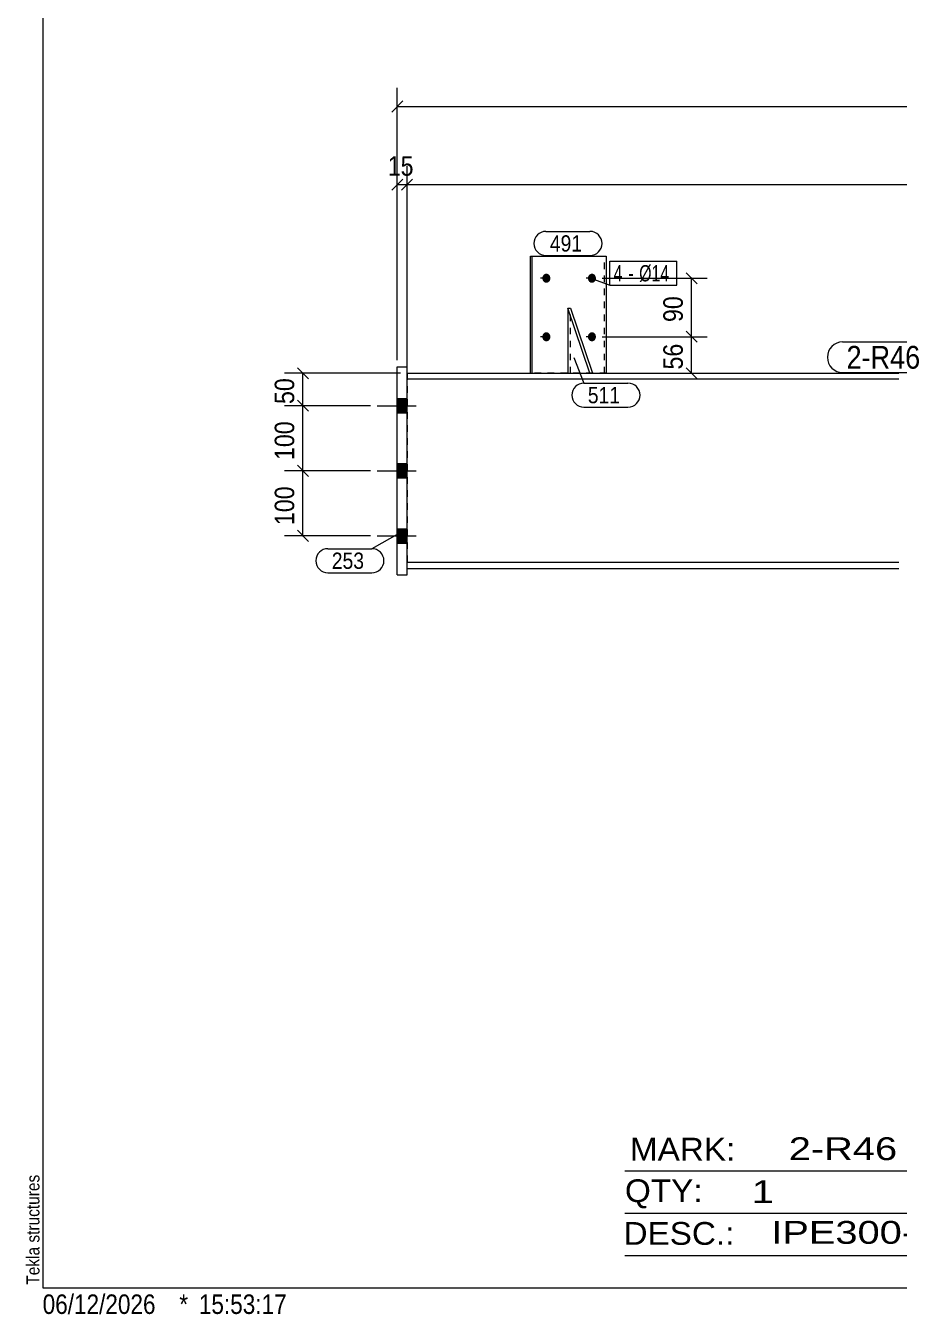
# Model space of a CAD drawing. Header units: millimetres. Extents: x 2 to 579, y 1 to 405.
# Drawn here: x 2.4 to 136.7, y 1 to 199 of the extents above; entities that cross this region are included whole.
import ezdxf

# ---------------------------------------------------------------- set-up
doc = ezdxf.new("R2010")
doc.units = ezdxf.units.MM
doc.linetypes.add('XKITLINE00', pattern=[0])
doc.linetypes.add('XKITLINE01', pattern=[4, 1, -1, 1, -1])
for name, color, linetype, lineweight in [('Bolt', 3, 'Continuous', 0), ('BoltMark', 7, 'Continuous', 0), ('Dimensions', 7, 'Continuous', 0), ('DrawingSheet', 5, 'Continuous', 0), ('OtherObjectType', 7, 'Continuous', 0), ('Part', 2, 'Continuous', 0), ('PartMark', 7, 'Continuous', 0)]:
    doc.layers.add(name, color=color, linetype=linetype, lineweight=lineweight)
doc.styles.add('ARIAL', font='ARIAL.TTF')
doc.styles.add('ARIAL_NARROW', font='ARIALN.TTF')

# ---------------------------------------------------------------- blocks, each defined once
blk = doc.blocks.new('*A2')
at = {"layer": 'Bolt'}
for points in [[(61.01, 139.5), (59.51, 139.5), (59.51, 141.7), (61.01, 141.7)], [(61.01, 139.5), (59.51, 139.5), (59.51, 141.7), (61.01, 141.7)], [(61.01, 129.5), (59.51, 129.5), (59.51, 131.7), (61.01, 131.7)], [(61.01, 129.5), (59.51, 129.5), (59.51, 131.7), (61.01, 131.7)], [(61.01, 119.5), (59.51, 119.5), (59.51, 121.7), (61.01, 121.7)], [(61.01, 119.5), (59.51, 119.5), (59.51, 121.7), (61.01, 121.7)]]:
    blk.add_hatch(color=3, dxfattribs=at).paths.add_polyline_path(points, flags=17)
at = {"layer": 'Bolt', "color": 3, "linetype": 'XKITLINE00', "lineweight": 0}
for p, q in [((59.51, 141.7), (61.01, 141.7)), ((59.51, 141.7), (61.01, 141.7)), ((56.41, 140.6), (62.41, 140.6)), ((56.41, 140.6), (62.41, 140.6)), ((59.51, 139.5), (61.01, 139.5)), ((59.51, 139.5), (61.01, 139.5)), ((59.51, 131.7), (61.01, 131.7)), ((59.51, 131.7), (61.01, 131.7)), ((56.41, 130.6), (62.41, 130.6)), ((56.41, 130.6), (62.41, 130.6)), ((59.51, 129.5), (61.01, 129.5)), ((59.51, 129.5), (61.01, 129.5)), ((59.51, 121.7), (61.01, 121.7)), ((59.51, 121.7), (61.01, 121.7)), ((56.41, 120.6), (62.41, 120.6)), ((56.41, 120.6), (62.41, 120.6)), ((59.51, 119.5), (61.01, 119.5)), ((59.51, 119.5), (61.01, 119.5))]:
    blk.add_line(p, q, dxfattribs=at)
blk = doc.blocks.new('*A3')
at = {"layer": 'Bolt'}
for points in [[(81.81, 160.23), (81.82, 160.27), (81.82, 160.3), (81.82, 160.33), (81.83, 160.37), (81.84, 160.4), (81.85, 160.43), (81.86, 160.46), (81.87, 160.5), (81.88, 160.53), (81.9, 160.56), (81.92, 160.59), (81.93, 160.61), (81.95, 160.64), (81.97, 160.67), (81.99, 160.69), (82.01, 160.72), (82.04, 160.74), (82.06, 160.76), (82.08, 160.78), (82.11, 160.8), (82.14, 160.81), (82.16, 160.83), (82.19, 160.84), (82.22, 160.86), (82.25, 160.87), (82.28, 160.88), (82.31, 160.88), (82.34, 160.89), (82.36, 160.89), (82.39, 160.9), (82.42, 160.9), (82.46, 160.9), (82.49, 160.89), (82.51, 160.89), (82.54, 160.88), (82.57, 160.88), (82.6, 160.87), (82.63, 160.86), (82.66, 160.84), (82.69, 160.83), (82.71, 160.81), (82.74, 160.8), (82.77, 160.78), (82.79, 160.76), (82.81, 160.74), (82.84, 160.72), (82.86, 160.69), (82.88, 160.67), (82.9, 160.64), (82.92, 160.61), (82.93, 160.59), (82.95, 160.56), (82.97, 160.53), (82.98, 160.5), (82.99, 160.46), (83, 160.43), (83.01, 160.4), (83.02, 160.37), (83.03, 160.33), (83.03, 160.3), (83.03, 160.27), (83.04, 160.23), (83.04, 160.2), (83.04, 160.16), (83.03, 160.13), (83.03, 160.09), (83.03, 160.06), (83.02, 160.03), (83.01, 159.99), (83, 159.96), (82.99, 159.93), (82.98, 159.9), (82.97, 159.87), (82.95, 159.84), (82.93, 159.81), (82.92, 159.78), (82.9, 159.75), (82.88, 159.73), (82.86, 159.7), (82.84, 159.68), (82.81, 159.66), (82.79, 159.63), (82.77, 159.61), (82.74, 159.6), (82.71, 159.58), (82.69, 159.56), (82.66, 159.55), (82.63, 159.54), (82.6, 159.53), (82.57, 159.52), (82.54, 159.51), (82.51, 159.5), (82.49, 159.5), (82.46, 159.5), (82.42, 159.5), (82.39, 159.5), (82.36, 159.5), (82.34, 159.5), (82.31, 159.51), (82.28, 159.52), (82.25, 159.53), (82.22, 159.54), (82.19, 159.55), (82.16, 159.56), (82.14, 159.58), (82.11, 159.6), (82.08, 159.61), (82.06, 159.63), (82.04, 159.66), (82.01, 159.68), (81.99, 159.7), (81.97, 159.73), (81.95, 159.75), (81.93, 159.78), (81.92, 159.81), (81.9, 159.84), (81.88, 159.87), (81.87, 159.9), (81.86, 159.93), (81.85, 159.96), (81.84, 159.99), (81.83, 160.03), (81.82, 160.06), (81.82, 160.09), (81.82, 160.13), (81.81, 160.16), (81.81, 160.2)], [(88.82, 160.23), (88.82, 160.27), (88.82, 160.3), (88.83, 160.33), (88.83, 160.37), (88.84, 160.4), (88.85, 160.43), (88.86, 160.46), (88.88, 160.5), (88.89, 160.53), (88.9, 160.56), (88.92, 160.59), (88.94, 160.61), (88.96, 160.64), (88.98, 160.67), (89, 160.69), (89.02, 160.72), (89.04, 160.74), (89.06, 160.76), (89.09, 160.78), (89.11, 160.8), (89.14, 160.81), (89.17, 160.83), (89.19, 160.84), (89.22, 160.86), (89.25, 160.87), (89.28, 160.88), (89.31, 160.88), (89.34, 160.89), (89.37, 160.89), (89.4, 160.9), (89.43, 160.9), (89.46, 160.9), (89.49, 160.89), (89.52, 160.89), (89.55, 160.88), (89.58, 160.88), (89.61, 160.87), (89.64, 160.86), (89.66, 160.84), (89.69, 160.83), (89.72, 160.81), (89.74, 160.8), (89.77, 160.78), (89.79, 160.76), (89.82, 160.74), (89.84, 160.72), (89.86, 160.69), (89.88, 160.67), (89.9, 160.64), (89.92, 160.61), (89.94, 160.59), (89.95, 160.56), (89.97, 160.53), (89.98, 160.5), (90, 160.46), (90.01, 160.43), (90.02, 160.4), (90.02, 160.37), (90.03, 160.33), (90.04, 160.3), (90.04, 160.27), (90.04, 160.23), (90.04, 160.2), (90.04, 160.16), (90.04, 160.13), (90.04, 160.09), (90.03, 160.06), (90.02, 160.03), (90.02, 159.99), (90.01, 159.96), (90, 159.93), (89.98, 159.9), (89.97, 159.87), (89.95, 159.84), (89.94, 159.81), (89.92, 159.78), (89.9, 159.75), (89.88, 159.73), (89.86, 159.7), (89.84, 159.68), (89.82, 159.66), (89.79, 159.63), (89.77, 159.61), (89.74, 159.6), (89.72, 159.58), (89.69, 159.56), (89.66, 159.55), (89.64, 159.54), (89.61, 159.53), (89.58, 159.52), (89.55, 159.51), (89.52, 159.5), (89.49, 159.5), (89.46, 159.5), (89.43, 159.5), (89.4, 159.5), (89.37, 159.5), (89.34, 159.5), (89.31, 159.51), (89.28, 159.52), (89.25, 159.53), (89.22, 159.54), (89.19, 159.55), (89.17, 159.56), (89.14, 159.58), (89.11, 159.6), (89.09, 159.61), (89.06, 159.63), (89.04, 159.66), (89.02, 159.68), (89, 159.7), (88.98, 159.73), (88.96, 159.75), (88.94, 159.78), (88.92, 159.81), (88.9, 159.84), (88.89, 159.87), (88.88, 159.9), (88.86, 159.93), (88.85, 159.96), (88.84, 159.99), (88.83, 160.03), (88.83, 160.06), (88.82, 160.09), (88.82, 160.13), (88.82, 160.16), (88.82, 160.2)], [(81.81, 151.23), (81.82, 151.27), (81.82, 151.3), (81.82, 151.33), (81.83, 151.37), (81.84, 151.4), (81.85, 151.43), (81.86, 151.46), (81.87, 151.5), (81.88, 151.53), (81.9, 151.56), (81.92, 151.59), (81.93, 151.61), (81.95, 151.64), (81.97, 151.67), (81.99, 151.69), (82.01, 151.72), (82.04, 151.74), (82.06, 151.76), (82.08, 151.78), (82.11, 151.8), (82.14, 151.81), (82.16, 151.83), (82.19, 151.84), (82.22, 151.86), (82.25, 151.87), (82.28, 151.88), (82.31, 151.88), (82.34, 151.89), (82.36, 151.89), (82.39, 151.9), (82.42, 151.9), (82.46, 151.9), (82.49, 151.89), (82.51, 151.89), (82.54, 151.88), (82.57, 151.88), (82.6, 151.87), (82.63, 151.86), (82.66, 151.84), (82.69, 151.83), (82.71, 151.81), (82.74, 151.8), (82.77, 151.78), (82.79, 151.76), (82.81, 151.74), (82.84, 151.72), (82.86, 151.69), (82.88, 151.67), (82.9, 151.64), (82.92, 151.61), (82.93, 151.59), (82.95, 151.56), (82.97, 151.53), (82.98, 151.5), (82.99, 151.46), (83, 151.43), (83.01, 151.4), (83.02, 151.37), (83.03, 151.33), (83.03, 151.3), (83.03, 151.27), (83.04, 151.23), (83.04, 151.2), (83.04, 151.16), (83.03, 151.13), (83.03, 151.09), (83.03, 151.06), (83.02, 151.03), (83.01, 150.99), (83, 150.96), (82.99, 150.93), (82.98, 150.9), (82.97, 150.87), (82.95, 150.84), (82.93, 150.81), (82.92, 150.78), (82.9, 150.75), (82.88, 150.73), (82.86, 150.7), (82.84, 150.68), (82.81, 150.66), (82.79, 150.63), (82.77, 150.61), (82.74, 150.6), (82.71, 150.58), (82.69, 150.56), (82.66, 150.55), (82.63, 150.54), (82.6, 150.53), (82.57, 150.52), (82.54, 150.51), (82.51, 150.5), (82.49, 150.5), (82.46, 150.5), (82.42, 150.5), (82.39, 150.5), (82.36, 150.5), (82.34, 150.5), (82.31, 150.51), (82.28, 150.52), (82.25, 150.53), (82.22, 150.54), (82.19, 150.55), (82.16, 150.56), (82.14, 150.58), (82.11, 150.6), (82.08, 150.61), (82.06, 150.63), (82.04, 150.66), (82.01, 150.68), (81.99, 150.7), (81.97, 150.73), (81.95, 150.75), (81.93, 150.78), (81.92, 150.81), (81.9, 150.84), (81.88, 150.87), (81.87, 150.9), (81.86, 150.93), (81.85, 150.96), (81.84, 150.99), (81.83, 151.03), (81.82, 151.06), (81.82, 151.09), (81.82, 151.13), (81.81, 151.16), (81.81, 151.2)], [(88.82, 151.23), (88.82, 151.27), (88.82, 151.3), (88.83, 151.33), (88.83, 151.37), (88.84, 151.4), (88.85, 151.43), (88.86, 151.46), (88.88, 151.5), (88.89, 151.53), (88.9, 151.56), (88.92, 151.59), (88.94, 151.61), (88.96, 151.64), (88.98, 151.67), (89, 151.69), (89.02, 151.72), (89.04, 151.74), (89.06, 151.76), (89.09, 151.78), (89.11, 151.8), (89.14, 151.81), (89.17, 151.83), (89.19, 151.84), (89.22, 151.86), (89.25, 151.87), (89.28, 151.88), (89.31, 151.88), (89.34, 151.89), (89.37, 151.89), (89.4, 151.9), (89.43, 151.9), (89.46, 151.9), (89.49, 151.89), (89.52, 151.89), (89.55, 151.88), (89.58, 151.88), (89.61, 151.87), (89.64, 151.86), (89.66, 151.84), (89.69, 151.83), (89.72, 151.81), (89.74, 151.8), (89.77, 151.78), (89.79, 151.76), (89.82, 151.74), (89.84, 151.72), (89.86, 151.69), (89.88, 151.67), (89.9, 151.64), (89.92, 151.61), (89.94, 151.59), (89.95, 151.56), (89.97, 151.53), (89.98, 151.5), (90, 151.46), (90.01, 151.43), (90.02, 151.4), (90.02, 151.37), (90.03, 151.33), (90.04, 151.3), (90.04, 151.27), (90.04, 151.23), (90.04, 151.2), (90.04, 151.16), (90.04, 151.13), (90.04, 151.09), (90.03, 151.06), (90.02, 151.03), (90.02, 150.99), (90.01, 150.96), (90, 150.93), (89.98, 150.9), (89.97, 150.87), (89.95, 150.84), (89.94, 150.81), (89.92, 150.78), (89.9, 150.75), (89.88, 150.73), (89.86, 150.7), (89.84, 150.68), (89.82, 150.66), (89.79, 150.63), (89.77, 150.61), (89.74, 150.6), (89.72, 150.58), (89.69, 150.56), (89.66, 150.55), (89.64, 150.54), (89.61, 150.53), (89.58, 150.52), (89.55, 150.51), (89.52, 150.5), (89.49, 150.5), (89.46, 150.5), (89.43, 150.5), (89.4, 150.5), (89.37, 150.5), (89.34, 150.5), (89.31, 150.51), (89.28, 150.52), (89.25, 150.53), (89.22, 150.54), (89.19, 150.55), (89.17, 150.56), (89.14, 150.58), (89.11, 150.6), (89.09, 150.61), (89.06, 150.63), (89.04, 150.66), (89.02, 150.68), (89, 150.7), (88.98, 150.73), (88.96, 150.75), (88.94, 150.78), (88.92, 150.81), (88.9, 150.84), (88.89, 150.87), (88.88, 150.9), (88.86, 150.93), (88.85, 150.96), (88.84, 150.99), (88.83, 151.03), (88.83, 151.06), (88.82, 151.09), (88.82, 151.13), (88.82, 151.16), (88.82, 151.2)]]:
    blk.add_hatch(color=3, dxfattribs=at).paths.add_polyline_path(points, flags=17)
at = {"layer": 'Bolt', "color": 3, "linetype": 'XKITLINE00', "lineweight": 0}
for p, q in [((82.99, 160.2), (81.54, 160.2)), ((89.99, 160.2), (88.54, 160.2)), ((82.99, 151.2), (81.54, 151.2)), ((89.99, 151.2), (88.54, 151.2))]:
    blk.add_line(p, q, dxfattribs=at)
blk = doc.blocks.new('*A6')
at = {"layer": 'Part', "color": 2, "linetype": 'XKITLINE00', "lineweight": 0}
for p, q in [((61.01, 145.6), (136.62, 145.6)), ((136.62, 144.7), (61.01, 144.7)), ((136.62, 116.5), (61.01, 116.5)), ((61.01, 115.6), (136.62, 115.6))]:
    blk.add_line(p, q, dxfattribs=at)
at = {"layer": 'Part', "color": 7, "linetype": 'XKITLINE01', "lineweight": 0}
blk.add_line((61.01, 145.6), (61.01, 115.6), dxfattribs=at)
blk = doc.blocks.new('*A8')
at = {"layer": 'Part', "color": 2, "linetype": 'XKITLINE00', "lineweight": 0}
for p, q in [((59.51, 114.6), (59.51, 146.6)), ((59.51, 146.6), (61.01, 146.6)), ((61.01, 114.6), (61.01, 146.6)), ((59.51, 114.6), (61.01, 114.6))]:
    blk.add_line(p, q, dxfattribs=at)
blk = doc.blocks.new('*A9')
at = {"layer": 'Part', "color": 2, "linetype": 'XKITLINE00', "lineweight": 0}
for p, q in [((79.99, 163.6), (91.62, 163.6)), ((79.99, 145.6), (79.99, 163.6)), ((80.24, 145.6), (80.24, 163.6)), ((91.62, 163.6), (91.62, 145.6))]:
    blk.add_line(p, q, dxfattribs=at)
at = {"layer": 'Part', "color": 7, "linetype": 'XKITLINE01', "lineweight": 0}
for p, q in [((91.38, 145.6), (91.38, 163.6)), ((91.62, 145.6), (79.99, 145.6))]:
    blk.add_line(p, q, dxfattribs=at)
blk = doc.blocks.new('*A10')
at = {"layer": 'Part', "color": 2, "linetype": 'XKITLINE00', "lineweight": 0}
for p, q in [((89.09, 145.6), (85.71, 155.6)), ((85.71, 155.6), (85.71, 145.6)), ((85.71, 155.6), (86.15, 155.6)), ((86.15, 155.6), (89.53, 145.6))]:
    blk.add_line(p, q, dxfattribs=at)
at = {"layer": 'Part', "color": 7, "linetype": 'XKITLINE01', "lineweight": 0}
for p, q in [((86.15, 145.6), (86.15, 155.6)), ((89.53, 145.6), (85.71, 145.6))]:
    blk.add_line(p, q, dxfattribs=at)
blk = doc.blocks.new('*A31')
at = {"layer": 'DrawingSheet', "color": 5, "linetype": 'XKITLINE00', "lineweight": 0}
for p, q in [((5, 405), (5, 5)), ((5, 5), (579, 5))]:
    blk.add_line(p, q, dxfattribs=at)
at = {"layer": 'DrawingSheet', "color": 5, "style": 'ARIAL', "width": 0.85}
blk.add_text('Tekla structures', height=2, rotation=90, dxfattribs=at).set_placement((4.5, 5.5))
blk = doc.blocks.new('*A35')
at = {"layer": 'OtherObjectType', "color": 6, "linetype": 'XKITLINE00', "lineweight": 0}
for p, q in [((94.5, 23), (144.5, 23)), ((94.5, 16.5), (144.5, 16.5)), ((94.5, 10), (144.5, 10))]:
    blk.add_line(p, q, dxfattribs=at)
at = {"layer": 'OtherObjectType', "color": 6, "style": 'ARIAL_NARROW'}
for s, width, p in [('MARK:', 1.275, (95.27, 24.58)), ('2-R46', 1.525501, (119.69, 24.65)), ('QTY:', 1.275, (94.5, 18.19)), ('1', 1.525501, (113.99, 18.05)), ('DESC.:', 1.275, (94.29, 11.63)), ('IPE300-J', 1.525501, (117, 11.79))]:
    blk.add_text(s, height=3.5, dxfattribs=dict(at, width=width)).set_placement(p)
blk = doc.blocks.new('*A38')
at = {"layer": 'OtherObjectType', "color": 7, "style": 'ARIAL_NARROW', "width": 1.008832}
for s, p in [('06/12/2026', (4.99, 1)), ('*', (26, 1)), ('15:53:17', (29, 1))]:
    blk.add_text(s, height=3, dxfattribs=at).set_placement(p)
blk = doc.blocks.new('*A39')
at = {"layer": 'Dimensions', "color": 7, "linetype": 'XKITLINE00', "lineweight": 0}
for p, q in [((59.51, 147.6), (59.51, 189.45)), ((60.36, 187.45), (58.67, 185.75)), ((59.51, 186.6), (387.97, 186.6))]:
    blk.add_line(p, q, dxfattribs=at)
at = {"layer": 'Dimensions', "color": 3}
blk.add_point((59.51, 186.6), dxfattribs=at)
blk = doc.blocks.new('*A40')
at = {"layer": 'Dimensions', "color": 7, "linetype": 'XKITLINE00', "lineweight": 0}
for p, q in [((59.51, 147.6), (59.51, 177.45)), ((61.01, 146.6), (61.01, 177.45)), ((60.36, 175.45), (58.67, 173.75)), ((59.51, 174.6), (61.01, 174.6)), ((61.86, 175.45), (60.17, 173.75))]:
    blk.add_line(p, q, dxfattribs=at)
at = {"layer": 'Dimensions', "color": 3}
for p in [(59.51, 174.6), (61.01, 174.6)]:
    blk.add_point(p, dxfattribs=at)
at = {"layer": 'Dimensions', "color": 3, "style": 'ARIAL', "width": 0.85}
blk.add_text('15', height=3, dxfattribs=at).set_placement((58.04, 175.95))
blk = doc.blocks.new('*A41')
at = {"layer": 'Dimensions', "color": 7, "linetype": 'XKITLINE00', "lineweight": 0}
for p, q in [((61.01, 146.6), (61.01, 177.45)), ((61.86, 175.45), (60.17, 173.75)), ((61.01, 174.6), (386.47, 174.6))]:
    blk.add_line(p, q, dxfattribs=at)
at = {"layer": 'Dimensions', "color": 3}
blk.add_point((61.01, 174.6), dxfattribs=at)
blk = doc.blocks.new('*A43')
at = {"layer": 'Dimensions', "color": 7, "linetype": 'XKITLINE00', "lineweight": 0}
for p, q in [((90.99, 151.2), (107.15, 151.2)), ((103.9, 152.05), (105.6, 150.35)), ((104.75, 145.6), (104.75, 151.2)), ((90.99, 145.6), (107.15, 145.6)), ((103.9, 146.45), (105.6, 144.75))]:
    blk.add_line(p, q, dxfattribs=at)
at = {"layer": 'Dimensions', "color": 3}
for p in [(104.75, 151.2), (104.75, 145.6)]:
    blk.add_point(p, dxfattribs=at)
at = {"layer": 'Dimensions', "color": 3, "style": 'ARIAL', "width": 0.85}
blk.add_text('56', height=3, rotation=90.0002, dxfattribs=at).set_placement((103.4, 146.17))
blk = doc.blocks.new('*A44')
at = {"layer": 'Dimensions', "color": 7, "linetype": 'XKITLINE00', "lineweight": 0}
for p, q in [((103.9, 161.05), (105.6, 159.35)), ((90.99, 160.2), (107.15, 160.2)), ((104.75, 151.2), (104.75, 160.2)), ((90.99, 151.2), (107.15, 151.2)), ((103.9, 152.05), (105.6, 150.35))]:
    blk.add_line(p, q, dxfattribs=at)
at = {"layer": 'Dimensions', "color": 3}
for p in [(104.75, 160.2), (104.75, 151.2)]:
    blk.add_point(p, dxfattribs=at)
at = {"layer": 'Dimensions', "color": 3, "style": 'ARIAL', "width": 0.85}
blk.add_text('90', height=3, rotation=90.0002, dxfattribs=at).set_placement((103.4, 153.47))
blk = doc.blocks.new('*A49')
at = {"layer": 'Dimensions', "color": 7, "linetype": 'XKITLINE00', "lineweight": 0}
for p, q in [((44.17, 131.45), (45.86, 129.75)), ((55.41, 130.6), (42.16, 130.6)), ((45.01, 120.6), (45.01, 130.6)), ((44.17, 121.45), (45.86, 119.75)), ((55.41, 120.6), (42.16, 120.6))]:
    blk.add_line(p, q, dxfattribs=at)
at = {"layer": 'Dimensions', "color": 3}
for p in [(45.01, 130.6), (45.01, 120.6)]:
    blk.add_point(p, dxfattribs=at)
at = {"layer": 'Dimensions', "color": 3, "style": 'ARIAL', "width": 0.85}
blk.add_text('100', height=3, rotation=90.0002, dxfattribs=at).set_placement((43.66, 122.26))
blk = doc.blocks.new('*A50')
at = {"layer": 'Dimensions', "color": 7, "linetype": 'XKITLINE00', "lineweight": 0}
for p, q in [((44.17, 141.45), (45.86, 139.75)), ((55.41, 140.6), (42.16, 140.6)), ((45.01, 130.6), (45.01, 140.6)), ((44.17, 131.45), (45.86, 129.75)), ((55.41, 130.6), (42.16, 130.6))]:
    blk.add_line(p, q, dxfattribs=at)
at = {"layer": 'Dimensions', "color": 3}
for p in [(45.01, 140.6), (45.01, 130.6)]:
    blk.add_point(p, dxfattribs=at)
at = {"layer": 'Dimensions', "color": 3, "style": 'ARIAL', "width": 0.85}
blk.add_text('100', height=3, rotation=90.0002, dxfattribs=at).set_placement((43.66, 132.26))
blk = doc.blocks.new('*A51')
at = {"layer": 'Dimensions', "color": 7, "linetype": 'XKITLINE00', "lineweight": 0}
for p, q in [((60.01, 145.6), (42.16, 145.6)), ((44.17, 146.45), (45.86, 144.75)), ((45.01, 140.6), (45.01, 145.6)), ((44.17, 141.45), (45.86, 139.75)), ((55.41, 140.6), (42.16, 140.6))]:
    blk.add_line(p, q, dxfattribs=at)
at = {"layer": 'Dimensions', "color": 3}
for p in [(45.01, 145.6), (45.01, 140.6)]:
    blk.add_point(p, dxfattribs=at)
at = {"layer": 'Dimensions', "color": 3, "style": 'ARIAL', "width": 0.85}
blk.add_text('50', height=3, rotation=90.0002, dxfattribs=at).set_placement((43.66, 140.87))
blk = doc.blocks.new('*A57')
at = {"layer": 'BoltMark', "color": 7, "linetype": 'XKITLINE00', "lineweight": 0}
for p, q in [((92.16, 162.82), (102.46, 162.82)), ((92.16, 159.12), (92.16, 162.82)), ((102.46, 159.12), (102.46, 162.82)), ((89.26, 160.2), (92.16, 159.12)), ((92.16, 159.12), (102.46, 159.12))]:
    blk.add_line(p, q, dxfattribs=at)
at = {"layer": 'BoltMark', "color": 3, "style": 'ARIAL_NARROW', "width": 0.85}
for s, p in [('4', (92.76, 159.72)), ('-', (95.03, 159.72)), ('Ø14', (96.69, 159.72))]:
    blk.add_text(s, height=2.5, dxfattribs=at).set_placement(p)
blk = doc.blocks.new('*A58')
at = {"layer": 'PartMark', "color": 7, "linetype": 'XKITLINE00', "lineweight": 0}
for p, q in [((59.84, 121.03), (55.6, 118.63)), ((48.84, 118.63), (55.6, 118.63)), ((48.84, 114.93), (55.6, 114.93))]:
    blk.add_line(p, q, dxfattribs=at)
for centre, start, end in [((48.84, 116.78), 90, 270), ((55.6, 116.78), 270, 90)]:
    blk.add_arc(centre, 1.85, start, end, dxfattribs=at)
at = {"layer": 'PartMark', "color": 3, "style": 'ARIAL', "width": 0.85}
blk.add_text('253', height=2.5, dxfattribs=at).set_placement((49.44, 115.53))
blk = doc.blocks.new('*A59')
at = {"layer": 'PartMark', "color": 7, "linetype": 'XKITLINE00', "lineweight": 0}
for p, q in [((82.36, 167.4), (89.13, 167.4)), ((82.36, 163.7), (89.13, 163.7))]:
    blk.add_line(p, q, dxfattribs=at)
for centre, start, end in [((82.36, 165.55), 90, 270), ((89.13, 165.55), 270, 90)]:
    blk.add_arc(centre, 1.85, start, end, dxfattribs=at)
at = {"layer": 'PartMark', "color": 3, "style": 'ARIAL', "width": 0.85}
blk.add_text('491', height=2.5, dxfattribs=at).set_placement((82.96, 164.3))
blk = doc.blocks.new('*A60')
at = {"layer": 'PartMark', "color": 7, "linetype": 'XKITLINE00', "lineweight": 0}
for p, q in [((86.65, 148.02), (88.2, 144.08)), ((88.2, 144.08), (94.97, 144.08)), ((88.2, 140.38), (94.97, 140.38))]:
    blk.add_line(p, q, dxfattribs=at)
for centre, start, end in [((88.2, 142.23), 90, 270), ((94.97, 142.23), 270, 90)]:
    blk.add_arc(centre, 1.85, start, end, dxfattribs=at)
at = {"layer": 'PartMark', "color": 3, "style": 'ARIAL', "width": 0.85}
blk.add_text('511', height=2.5, dxfattribs=at).set_placement((88.8, 140.98))
blk = doc.blocks.new('*A65')
at = {"layer": 'PartMark', "color": 7, "linetype": 'XKITLINE00', "lineweight": 0}
for p, q in [((127.97, 150.4), (151.62, 150.4)), ((127.97, 145.7), (151.62, 145.7))]:
    blk.add_line(p, q, dxfattribs=at)
for centre, start, end in [((127.97, 148.05), 90, 270), ((151.62, 148.05), 270, 90)]:
    blk.add_arc(centre, 2.35, start, end, dxfattribs=at)
at = {"layer": 'PartMark', "color": 1, "style": 'ARIAL', "width": 0.85}
blk.add_text('2-R46', height=3.5, dxfattribs=at).set_placement((128.57, 146.3))
at = {"layer": 'PartMark', "color": 3, "style": 'ARIAL', "width": 0.85}
for s, p in [('/', (142.33, 146.3)), ('428', (144.34, 146.3))]:
    blk.add_text(s, height=3, dxfattribs=at).set_placement(p)

msp = doc.modelspace()

# ---------------------------------------------------------------- block references
at = {"lineweight": 0}
for name in ['*A31', '*A39', '*A40', '*A41', '*A59', '*A9', '*A57', '*A3', '*A44', '*A10', '*A43', '*A65', '*A8', '*A60', '*A51', '*A50', '*A2', '*A49', '*A58', '*A35', '*A38']:
    msp.add_blockref(name, (0, 0), dxfattribs=at)
at = {"layer": 'Part', "lineweight": 0}
msp.add_blockref('*A6', (0, 0), dxfattribs=at)

doc.saveas('drawing.dxf')
